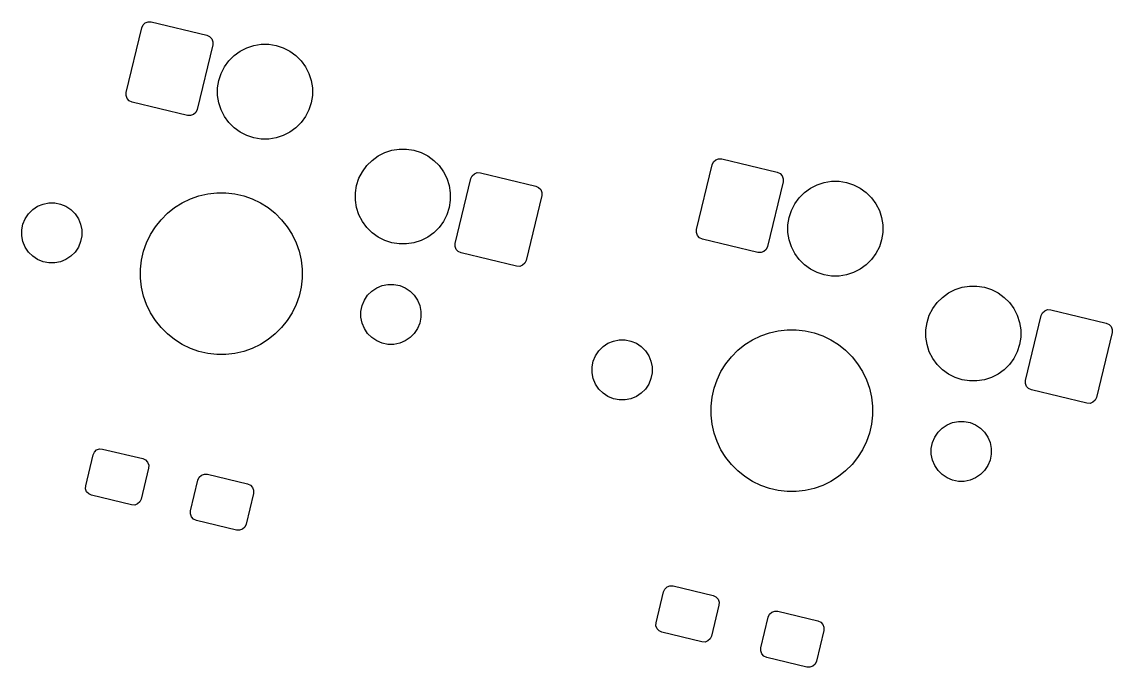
# Model space of a CAD drawing. Extents: x -173 to 103, y -39 to 58.
# Drawn here: x -74.91 to -40.52, y -38.94 to -18.6 of the extents above; entities that cross this region are included whole.
import ezdxf

# ---------------------------------------------------------------- set-up
doc = ezdxf.new("R2010")
doc.units = 0
doc.layers.add('BLACK', color=7, linetype='CONTINUOUS')

msp = doc.modelspace()

# ---------------------------------------------------------------- linework, layer by layer
at = {"layer": 'BLACK', "linetype": 'CONTINUOUS'}
for p, q in [((-71.621312, -20.829389), (-71.131077, -18.787412)), ((-71.131077, -18.787412), (-71.090239, -18.698827)), ((-71.090239, -18.698827), (-71.018609, -18.632613)), ((-71.018609, -18.632613), (-70.927093, -18.598852)), ((-70.927093, -18.598852), (-70.829623, -18.602681)), ((-70.829623, -18.602681), (-69.079357, -19.022883)), ((-69.079357, -19.022883), (-68.990772, -19.063721)), ((-68.990772, -19.063721), (-68.924558, -19.135351)), ((-68.924558, -19.135351), (-68.890796, -19.226867)), ((-68.890796, -19.226867), (-68.894626, -19.324337)), ((-68.894626, -19.324337), (-69.384861, -21.366314)), ((-68.217794, -19.659934), (-68.02737, -19.521583)), ((-68.02737, -19.521583), (-67.817647, -19.414724)), ((-67.817647, -19.414724), (-67.59379, -19.341988)), ((-67.59379, -19.341988), (-67.361311, -19.305167)), ((-67.361311, -19.305167), (-67.125933, -19.305167)), ((-67.125933, -19.305167), (-66.893454, -19.341988)), ((-66.893454, -19.341988), (-66.669597, -19.414724)), ((-66.669597, -19.414724), (-66.459874, -19.521583)), ((-66.459874, -19.521583), (-66.26945, -19.659934)), ((-68.522582, -20.016795), (-68.384231, -19.826371)), ((-68.384231, -19.826371), (-68.217794, -19.659934)), ((-66.26945, -19.659934), (-66.103013, -19.826371)), ((-66.103013, -19.826371), (-65.964662, -20.016795)), ((-68.702177, -20.450375), (-68.629441, -20.226518)), ((-68.629441, -20.226518), (-68.522582, -20.016795)), ((-65.964662, -20.016795), (-65.857803, -20.226518)), ((-65.857803, -20.226518), (-65.785067, -20.450375)), ((-68.738998, -20.682854), (-68.702177, -20.450375)), ((-65.785067, -20.450375), (-65.748246, -20.682854)), ((-71.625142, -20.926859), (-71.621312, -20.829389)), ((-71.59138, -21.018375), (-71.625142, -20.926859)), ((-68.738998, -20.918232), (-68.738998, -20.682854)), ((-68.702177, -21.150711), (-68.738998, -20.918232)), ((-65.748246, -20.918232), (-65.785067, -21.150711)), ((-65.748246, -20.682854), (-65.748246, -20.918232)), ((-71.525166, -21.090005), (-71.59138, -21.018375)), ((-71.436581, -21.130843), (-71.525166, -21.090005)), ((-69.686315, -21.551045), (-71.436581, -21.130843)), ((-68.629441, -21.374568), (-68.702177, -21.150711)), ((-65.785067, -21.150711), (-65.857803, -21.374568)), ((-69.588845, -21.554874), (-69.686315, -21.551045)), ((-69.497329, -21.521113), (-69.588845, -21.554874)), ((-69.425699, -21.454899), (-69.497329, -21.521113)), ((-69.384861, -21.366314), (-69.425699, -21.454899)), ((-68.522582, -21.584291), (-68.629441, -21.374568)), ((-68.384231, -21.774715), (-68.522582, -21.584291)), ((-65.964662, -21.584291), (-66.103013, -21.774715)), ((-65.857803, -21.374568), (-65.964662, -21.584291)), ((-68.217794, -21.941152), (-68.384231, -21.774715)), ((-68.02737, -22.079503), (-68.217794, -21.941152)), ((-66.26945, -21.941152), (-66.459874, -22.079503)), ((-66.103013, -21.774715), (-66.26945, -21.941152)), ((-67.817647, -22.186362), (-68.02737, -22.079503)), ((-67.59379, -22.259098), (-67.817647, -22.186362)), ((-67.361311, -22.295919), (-67.59379, -22.259098)), ((-67.125933, -22.295919), (-67.361311, -22.295919)), ((-66.893454, -22.259098), (-67.125933, -22.295919)), ((-66.669597, -22.186362), (-66.893454, -22.259098)), ((-66.459874, -22.079503), (-66.669597, -22.186362)), ((-63.469378, -22.721165), (-63.245521, -22.648429)), ((-63.245521, -22.648429), (-63.013042, -22.611608)), ((-63.013042, -22.611608), (-62.777664, -22.611608)), ((-62.777664, -22.611608), (-62.545185, -22.648429)), ((-62.545185, -22.648429), (-62.321328, -22.721165)), ((-64.035962, -23.132812), (-63.869525, -22.966375)), ((-63.869525, -22.966375), (-63.679101, -22.828024)), ((-63.679101, -22.828024), (-63.469378, -22.721165)), ((-62.321328, -22.721165), (-62.111605, -22.828024)), ((-62.111605, -22.828024), (-61.921181, -22.966375)), ((-61.921181, -22.966375), (-61.754744, -23.132812)), ((-53.142233, -23.106151), (-53.101395, -23.017566)), ((-53.101395, -23.017566), (-53.029765, -22.951352)), ((-53.029765, -22.951352), (-52.938249, -22.917591)), ((-52.938249, -22.917591), (-52.840779, -22.92142)), ((-52.840779, -22.92142), (-51.090513, -23.341622)), ((-64.281172, -23.532959), (-64.174313, -23.323236)), ((-64.174313, -23.323236), (-64.035962, -23.132812)), ((-61.754744, -23.132812), (-61.616393, -23.323236)), ((-61.616393, -23.323236), (-61.509534, -23.532959)), ((-60.641646, -23.386415), (-60.55013, -23.352654)), ((-60.55013, -23.352654), (-60.45266, -23.356483)), ((-60.45266, -23.356483), (-58.702394, -23.776685)), ((-53.632468, -25.148128), (-53.142233, -23.106151)), ((-51.090513, -23.341622), (-51.001928, -23.38246)), ((-51.001928, -23.38246), (-50.935714, -23.45409)), ((-64.353908, -23.756816), (-64.281172, -23.532959)), ((-61.509534, -23.532959), (-61.436798, -23.756816)), ((-61.244349, -25.583191), (-60.754114, -23.541214)), ((-60.754114, -23.541214), (-60.713276, -23.452629)), ((-60.713276, -23.452629), (-60.641646, -23.386415)), ((-50.905782, -23.643076), (-51.396017, -25.685053)), ((-50.935714, -23.45409), (-50.901952, -23.545606)), ((-50.901952, -23.545606), (-50.905782, -23.643076)), ((-49.828803, -23.733463), (-49.604946, -23.660727)), ((-49.604946, -23.660727), (-49.372467, -23.623906)), ((-49.372467, -23.623906), (-49.137089, -23.623906)), ((-49.137089, -23.623906), (-48.90461, -23.660727)), ((-48.90461, -23.660727), (-48.680753, -23.733463)), ((-69.326881, -24.087187), (-69.048091, -24.023555)), ((-69.048091, -24.023555), (-68.76393, -23.991538)), ((-68.76393, -23.991538), (-68.47797, -23.991538)), ((-68.47797, -23.991538), (-68.193809, -24.023555)), ((-68.193809, -24.023555), (-67.915019, -24.087187)), ((-64.390729, -23.989295), (-64.353908, -23.756816)), ((-64.390729, -24.224673), (-64.390729, -23.989295)), ((-61.436798, -23.756816), (-61.399977, -23.989295)), ((-61.399977, -23.989295), (-61.399977, -24.224673)), ((-58.702394, -23.776685), (-58.613809, -23.817523)), ((-58.613809, -23.817523), (-58.547595, -23.889153)), ((-58.547595, -23.889153), (-58.513833, -23.980669)), ((-58.513833, -23.980669), (-58.517663, -24.078139)), ((-50.395387, -24.14511), (-50.22895, -23.978673)), ((-50.22895, -23.978673), (-50.038526, -23.840322)), ((-50.038526, -23.840322), (-49.828803, -23.733463)), ((-48.680753, -23.733463), (-48.47103, -23.840322)), ((-48.47103, -23.840322), (-48.280606, -23.978673)), ((-48.280606, -23.978673), (-48.114169, -24.14511)), ((-74.571659, -24.519216), (-74.416812, -24.415751)), ((-74.416812, -24.415751), (-74.244755, -24.344483)), ((-74.244755, -24.344483), (-74.062101, -24.308151)), ((-74.062101, -24.308151), (-73.875869, -24.308151)), ((-73.875869, -24.308151), (-73.693215, -24.344483)), ((-73.693215, -24.344483), (-73.521158, -24.415751)), ((-73.521158, -24.415751), (-73.366311, -24.519216)), ((-70.096562, -24.457846), (-69.854433, -24.305706)), ((-69.854433, -24.305706), (-69.596793, -24.181633)), ((-69.596793, -24.181633), (-69.326881, -24.087187)), ((-67.915019, -24.087187), (-67.645107, -24.181633)), ((-67.645107, -24.181633), (-67.387467, -24.305706)), ((-67.387467, -24.305706), (-67.145338, -24.457846)), ((-64.353908, -24.457152), (-64.390729, -24.224673)), ((-61.399977, -24.224673), (-61.436798, -24.457152)), ((-58.517663, -24.078139), (-59.007898, -26.120116)), ((-50.640597, -24.545257), (-50.533738, -24.335534)), ((-50.533738, -24.335534), (-50.395387, -24.14511)), ((-48.114169, -24.14511), (-47.975818, -24.335534)), ((-47.975818, -24.335534), (-47.868959, -24.545257)), ((-74.80681, -24.805749), (-74.703345, -24.650902)), ((-74.703345, -24.650902), (-74.571659, -24.519216)), ((-73.366311, -24.519216), (-73.234625, -24.650902)), ((-73.234625, -24.650902), (-73.13116, -24.805749)), ((-70.522338, -24.838342), (-70.320134, -24.636138)), ((-70.320134, -24.636138), (-70.096562, -24.457846)), ((-67.145338, -24.457846), (-66.921766, -24.636138)), ((-66.921766, -24.636138), (-66.719562, -24.838342)), ((-64.281172, -24.681009), (-64.353908, -24.457152)), ((-64.174313, -24.890732), (-64.281172, -24.681009)), ((-61.509534, -24.681009), (-61.616393, -24.890732)), ((-61.436798, -24.457152), (-61.509534, -24.681009)), ((-50.713333, -24.769114), (-50.640597, -24.545257)), ((-47.868959, -24.545257), (-47.796223, -24.769114)), ((-74.91441, -25.16046), (-74.878078, -24.977806)), ((-74.878078, -24.977806), (-74.80681, -24.805749)), ((-73.13116, -24.805749), (-73.059892, -24.977806)), ((-73.059892, -24.977806), (-73.02356, -25.16046)), ((-70.85277, -25.304043), (-70.70063, -25.061914)), ((-70.70063, -25.061914), (-70.522338, -24.838342)), ((-66.719562, -24.838342), (-66.54127, -25.061914)), ((-66.54127, -25.061914), (-66.38913, -25.304043)), ((-64.035962, -25.081156), (-64.174313, -24.890732)), ((-63.869525, -25.247593), (-64.035962, -25.081156)), ((-61.754744, -25.081156), (-61.921181, -25.247593)), ((-61.616393, -24.890732), (-61.754744, -25.081156)), ((-50.750154, -25.001593), (-50.713333, -24.769114)), ((-50.750154, -25.236971), (-50.750154, -25.001593)), ((-47.796223, -24.769114), (-47.759402, -25.001593)), ((-47.759402, -25.001593), (-47.759402, -25.236971)), ((-74.91441, -25.346692), (-74.91441, -25.16046)), ((-74.878078, -25.529346), (-74.91441, -25.346692)), ((-73.02356, -25.346692), (-73.059892, -25.529346)), ((-73.02356, -25.16046), (-73.02356, -25.346692)), ((-70.976843, -25.561683), (-70.85277, -25.304043)), ((-66.38913, -25.304043), (-66.265057, -25.561683)), ((-63.679101, -25.385944), (-63.869525, -25.247593)), ((-63.469378, -25.492803), (-63.679101, -25.385944)), ((-62.111605, -25.385944), (-62.321328, -25.492803)), ((-61.921181, -25.247593), (-62.111605, -25.385944)), ((-53.636298, -25.245598), (-53.632468, -25.148128)), ((-53.602536, -25.337114), (-53.636298, -25.245598)), ((-53.536322, -25.408744), (-53.602536, -25.337114)), ((-53.447737, -25.449582), (-53.536322, -25.408744)), ((-50.713333, -25.46945), (-50.750154, -25.236971)), ((-47.759402, -25.236971), (-47.796223, -25.46945)), ((-74.80681, -25.701403), (-74.878078, -25.529346)), ((-74.703345, -25.85625), (-74.80681, -25.701403)), ((-73.13116, -25.701403), (-73.234625, -25.85625)), ((-73.059892, -25.529346), (-73.13116, -25.701403)), ((-71.071289, -25.831595), (-70.976843, -25.561683)), ((-66.265057, -25.561683), (-66.170611, -25.831595)), ((-63.245521, -25.565539), (-63.469378, -25.492803)), ((-63.013042, -25.60236), (-63.245521, -25.565539)), ((-62.777664, -25.60236), (-63.013042, -25.60236)), ((-62.545185, -25.565539), (-62.777664, -25.60236)), ((-62.321328, -25.492803), (-62.545185, -25.565539)), ((-61.248179, -25.680661), (-61.244349, -25.583191)), ((-61.214417, -25.772177), (-61.248179, -25.680661)), ((-61.148203, -25.843807), (-61.214417, -25.772177)), ((-51.697471, -25.869784), (-53.447737, -25.449582)), ((-51.436855, -25.773638), (-51.508485, -25.839852)), ((-51.396017, -25.685053), (-51.436855, -25.773638)), ((-50.640597, -25.693307), (-50.713333, -25.46945)), ((-50.533738, -25.90303), (-50.640597, -25.693307)), ((-47.868959, -25.693307), (-47.975818, -25.90303)), ((-47.796223, -25.46945), (-47.868959, -25.693307)), ((-74.571659, -25.987936), (-74.703345, -25.85625)), ((-74.416812, -26.091401), (-74.571659, -25.987936)), ((-74.244755, -26.162669), (-74.416812, -26.091401)), ((-73.521158, -26.091401), (-73.693215, -26.162669)), ((-73.366311, -25.987936), (-73.521158, -26.091401)), ((-73.234625, -25.85625), (-73.366311, -25.987936)), ((-71.166938, -26.394546), (-71.134921, -26.110385)), ((-71.134921, -26.110385), (-71.071289, -25.831595)), ((-66.170611, -25.831595), (-66.106979, -26.110385)), ((-66.106979, -26.110385), (-66.074962, -26.394546)), ((-61.059618, -25.884645), (-61.148203, -25.843807)), ((-59.309352, -26.304847), (-61.059618, -25.884645)), ((-59.007898, -26.120116), (-59.048736, -26.208701)), ((-51.600001, -25.873613), (-51.697471, -25.869784)), ((-51.508485, -25.839852), (-51.600001, -25.873613)), ((-50.395387, -26.093454), (-50.533738, -25.90303)), ((-50.22895, -26.259891), (-50.395387, -26.093454)), ((-48.114169, -26.093454), (-48.280606, -26.259891)), ((-47.975818, -25.90303), (-48.114169, -26.093454)), ((-74.062101, -26.199001), (-74.244755, -26.162669)), ((-73.875869, -26.199001), (-74.062101, -26.199001)), ((-73.693215, -26.162669), (-73.875869, -26.199001)), ((-71.166938, -26.680506), (-71.166938, -26.394546)), ((-66.074962, -26.394546), (-66.074962, -26.680506)), ((-59.211882, -26.308676), (-59.309352, -26.304847)), ((-59.120366, -26.274915), (-59.211882, -26.308676)), ((-59.048736, -26.208701), (-59.120366, -26.274915)), ((-50.038526, -26.398242), (-50.22895, -26.259891)), ((-49.828803, -26.505101), (-50.038526, -26.398242)), ((-48.47103, -26.398242), (-48.680753, -26.505101)), ((-48.280606, -26.259891), (-48.47103, -26.398242)), ((-71.134921, -26.964667), (-71.166938, -26.680506)), ((-66.074962, -26.680506), (-66.106979, -26.964667)), ((-49.604946, -26.577837), (-49.828803, -26.505101)), ((-49.372467, -26.614658), (-49.604946, -26.577837)), ((-49.137089, -26.614658), (-49.372467, -26.614658)), ((-48.90461, -26.577837), (-49.137089, -26.614658)), ((-48.680753, -26.505101), (-48.90461, -26.577837)), ((-71.071289, -27.243457), (-71.134921, -26.964667)), ((-66.106979, -26.964667), (-66.170611, -27.243457)), ((-64.007275, -27.218802), (-63.875589, -27.087116)), ((-63.875589, -27.087116), (-63.720742, -26.983651)), ((-63.720742, -26.983651), (-63.548685, -26.912383)), ((-63.548685, -26.912383), (-63.366031, -26.876051)), ((-63.366031, -26.876051), (-63.179799, -26.876051)), ((-63.179799, -26.876051), (-62.997145, -26.912383)), ((-62.997145, -26.912383), (-62.825088, -26.983651)), ((-62.825088, -26.983651), (-62.670241, -27.087116)), ((-62.670241, -27.087116), (-62.538555, -27.218802)), ((-45.880681, -27.285114), (-45.690257, -27.146763)), ((-45.690257, -27.146763), (-45.480534, -27.039904)), ((-45.480534, -27.039904), (-45.256677, -26.967168)), ((-45.256677, -26.967168), (-45.024198, -26.930347)), ((-45.024198, -26.930347), (-44.78882, -26.930347)), ((-44.78882, -26.930347), (-44.556341, -26.967168)), ((-44.556341, -26.967168), (-44.332484, -27.039904)), ((-44.332484, -27.039904), (-44.122761, -27.146763)), ((-44.122761, -27.146763), (-43.932337, -27.285114)), ((-70.976843, -27.513369), (-71.071289, -27.243457)), ((-66.170611, -27.243457), (-66.265057, -27.513369)), ((-64.182008, -27.545706), (-64.11074, -27.373649)), ((-64.11074, -27.373649), (-64.007275, -27.218802)), ((-62.538555, -27.218802), (-62.43509, -27.373649)), ((-62.43509, -27.373649), (-62.363822, -27.545706)), ((-46.185469, -27.641975), (-46.047118, -27.451551)), ((-46.047118, -27.451551), (-45.880681, -27.285114)), ((-43.932337, -27.285114), (-43.7659, -27.451551)), ((-43.7659, -27.451551), (-43.627549, -27.641975)), ((-70.85277, -27.771009), (-70.976843, -27.513369)), ((-70.70063, -28.013138), (-70.85277, -27.771009)), ((-66.38913, -27.771009), (-66.54127, -28.013138)), ((-66.265057, -27.513369), (-66.38913, -27.771009)), ((-64.21834, -27.72836), (-64.182008, -27.545706)), ((-64.21834, -27.914592), (-64.21834, -27.72836)), ((-62.363822, -27.545706), (-62.32749, -27.72836)), ((-62.32749, -27.72836), (-62.32749, -27.914592)), ((-46.365064, -28.075555), (-46.292328, -27.851698)), ((-46.292328, -27.851698), (-46.185469, -27.641975)), ((-43.627549, -27.641975), (-43.52069, -27.851698)), ((-43.52069, -27.851698), (-43.447954, -28.075555)), ((-42.76527, -27.859953), (-42.724432, -27.771368)), ((-42.724432, -27.771368), (-42.652802, -27.705154)), ((-42.652802, -27.705154), (-42.561286, -27.671393)), ((-42.561286, -27.671393), (-42.463816, -27.675222)), ((-42.463816, -27.675222), (-40.71355, -28.095424)), ((-70.522338, -28.23671), (-70.70063, -28.013138)), ((-66.54127, -28.013138), (-66.719562, -28.23671)), ((-64.182008, -28.097246), (-64.21834, -27.914592)), ((-64.11074, -28.269303), (-64.182008, -28.097246)), ((-62.363822, -28.097246), (-62.43509, -28.269303)), ((-62.32749, -27.914592), (-62.363822, -28.097246)), ((-46.401885, -28.308034), (-46.365064, -28.075555)), ((-43.447954, -28.075555), (-43.411133, -28.308034)), ((-43.255505, -29.90193), (-42.76527, -27.859953)), ((-40.71355, -28.095424), (-40.624965, -28.136262)), ((-40.624965, -28.136262), (-40.558751, -28.207892)), ((-70.320134, -28.438914), (-70.522338, -28.23671)), ((-70.096562, -28.617206), (-70.320134, -28.438914)), ((-66.921766, -28.438914), (-67.145338, -28.617206)), ((-66.719562, -28.23671), (-66.921766, -28.438914)), ((-64.007275, -28.42415), (-64.11074, -28.269303)), ((-63.875589, -28.555836), (-64.007275, -28.42415)), ((-62.538555, -28.42415), (-62.670241, -28.555836)), ((-62.43509, -28.269303), (-62.538555, -28.42415)), ((-51.865589, -28.624445), (-51.607949, -28.500372)), ((-51.607949, -28.500372), (-51.338037, -28.405926)), ((-51.338037, -28.405926), (-51.059247, -28.342294)), ((-51.059247, -28.342294), (-50.775086, -28.310277)), ((-50.775086, -28.310277), (-50.489126, -28.310277)), ((-50.489126, -28.310277), (-50.204965, -28.342294)), ((-50.204965, -28.342294), (-49.926175, -28.405926)), ((-49.926175, -28.405926), (-49.656263, -28.500372)), ((-49.656263, -28.500372), (-49.398623, -28.624445)), ((-46.401885, -28.543412), (-46.401885, -28.308034)), ((-43.411133, -28.308034), (-43.411133, -28.543412)), ((-40.528819, -28.396878), (-41.019054, -30.438855)), ((-40.558751, -28.207892), (-40.524989, -28.299408)), ((-40.524989, -28.299408), (-40.528819, -28.396878)), ((-69.854433, -28.769346), (-70.096562, -28.617206)), ((-69.596793, -28.893419), (-69.854433, -28.769346)), ((-67.387467, -28.769346), (-67.645107, -28.893419)), ((-67.145338, -28.617206), (-67.387467, -28.769346)), ((-63.720742, -28.659301), (-63.875589, -28.555836)), ((-63.548685, -28.730569), (-63.720742, -28.659301)), ((-63.366031, -28.766901), (-63.548685, -28.730569)), ((-63.179799, -28.766901), (-63.366031, -28.766901)), ((-62.997145, -28.730569), (-63.179799, -28.766901)), ((-62.825088, -28.659301), (-62.997145, -28.730569)), ((-62.670241, -28.555836), (-62.825088, -28.659301)), ((-56.714501, -28.969641), (-56.582815, -28.837955)), ((-56.582815, -28.837955), (-56.427968, -28.73449)), ((-56.427968, -28.73449), (-56.255911, -28.663222)), ((-56.255911, -28.663222), (-56.073257, -28.62689)), ((-56.073257, -28.62689), (-55.887025, -28.62689)), ((-55.887025, -28.62689), (-55.704371, -28.663222)), ((-55.704371, -28.663222), (-55.532314, -28.73449)), ((-55.532314, -28.73449), (-55.377467, -28.837955)), ((-55.377467, -28.837955), (-55.245781, -28.969641)), ((-52.33129, -28.954877), (-52.107718, -28.776585)), ((-52.107718, -28.776585), (-51.865589, -28.624445)), ((-49.398623, -28.624445), (-49.156494, -28.776585)), ((-49.156494, -28.776585), (-48.932922, -28.954877)), ((-46.365064, -28.775891), (-46.401885, -28.543412)), ((-46.292328, -28.999748), (-46.365064, -28.775891)), ((-43.447954, -28.775891), (-43.52069, -28.999748)), ((-43.411133, -28.543412), (-43.447954, -28.775891)), ((-69.326881, -28.987865), (-69.596793, -28.893419)), ((-69.048091, -29.051497), (-69.326881, -28.987865)), ((-68.76393, -29.083514), (-69.048091, -29.051497)), ((-68.47797, -29.083514), (-68.76393, -29.083514)), ((-68.193809, -29.051497), (-68.47797, -29.083514)), ((-67.915019, -28.987865), (-68.193809, -29.051497)), ((-67.645107, -28.893419), (-67.915019, -28.987865)), ((-56.889234, -29.296545), (-56.817966, -29.124488)), ((-56.817966, -29.124488), (-56.714501, -28.969641)), ((-55.245781, -28.969641), (-55.142316, -29.124488)), ((-55.142316, -29.124488), (-55.071048, -29.296545)), ((-52.711786, -29.380653), (-52.533494, -29.157081)), ((-52.533494, -29.157081), (-52.33129, -28.954877)), ((-48.932922, -28.954877), (-48.730718, -29.157081)), ((-48.730718, -29.157081), (-48.552426, -29.380653)), ((-46.185469, -29.209471), (-46.292328, -28.999748)), ((-46.047118, -29.399895), (-46.185469, -29.209471)), ((-43.627549, -29.209471), (-43.7659, -29.399895)), ((-43.52069, -28.999748), (-43.627549, -29.209471)), ((-56.925566, -29.479199), (-56.889234, -29.296545)), ((-56.925566, -29.665431), (-56.925566, -29.479199)), ((-55.071048, -29.296545), (-55.034716, -29.479199)), ((-55.034716, -29.479199), (-55.034716, -29.665431)), ((-52.863926, -29.622782), (-52.711786, -29.380653)), ((-48.552426, -29.380653), (-48.400286, -29.622782)), ((-45.880681, -29.566332), (-46.047118, -29.399895)), ((-45.690257, -29.704683), (-45.880681, -29.566332)), ((-43.932337, -29.566332), (-44.122761, -29.704683)), ((-43.7659, -29.399895), (-43.932337, -29.566332)), ((-56.889234, -29.848085), (-56.925566, -29.665431)), ((-56.817966, -30.020142), (-56.889234, -29.848085)), ((-55.071048, -29.848085), (-55.142316, -30.020142)), ((-55.034716, -29.665431), (-55.071048, -29.848085)), ((-53.082445, -30.150334), (-52.987999, -29.880422)), ((-52.987999, -29.880422), (-52.863926, -29.622782)), ((-48.400286, -29.622782), (-48.276213, -29.880422)), ((-48.276213, -29.880422), (-48.181767, -30.150334)), ((-45.480534, -29.811542), (-45.690257, -29.704683)), ((-45.256677, -29.884278), (-45.480534, -29.811542)), ((-45.024198, -29.921099), (-45.256677, -29.884278)), ((-44.556341, -29.884278), (-44.78882, -29.921099)), ((-44.332484, -29.811542), (-44.556341, -29.884278)), ((-44.122761, -29.704683), (-44.332484, -29.811542)), ((-43.259335, -29.9994), (-43.255505, -29.90193)), ((-56.714501, -30.174989), (-56.817966, -30.020142)), ((-56.582815, -30.306675), (-56.714501, -30.174989)), ((-55.245781, -30.174989), (-55.377467, -30.306675)), ((-55.142316, -30.020142), (-55.245781, -30.174989)), ((-53.146077, -30.429124), (-53.082445, -30.150334)), ((-48.181767, -30.150334), (-48.118135, -30.429124)), ((-44.78882, -29.921099), (-45.024198, -29.921099)), ((-43.225573, -30.090916), (-43.259335, -29.9994)), ((-43.159359, -30.162546), (-43.225573, -30.090916)), ((-43.070774, -30.203384), (-43.159359, -30.162546)), ((-41.320508, -30.623586), (-43.070774, -30.203384)), ((-56.427968, -30.41014), (-56.582815, -30.306675)), ((-56.255911, -30.481408), (-56.427968, -30.41014)), ((-56.073257, -30.51774), (-56.255911, -30.481408)), ((-55.887025, -30.51774), (-56.073257, -30.51774)), ((-55.704371, -30.481408), (-55.887025, -30.51774)), ((-55.532314, -30.41014), (-55.704371, -30.481408)), ((-55.377467, -30.306675), (-55.532314, -30.41014)), ((-53.178094, -30.713285), (-53.146077, -30.429124)), ((-48.118135, -30.429124), (-48.086118, -30.713285)), ((-41.131522, -30.593654), (-41.223038, -30.627415)), ((-41.059892, -30.52744), (-41.131522, -30.593654)), ((-41.019054, -30.438855), (-41.059892, -30.52744)), ((-53.178094, -30.999245), (-53.178094, -30.713285)), ((-48.086118, -30.713285), (-48.086118, -30.999245)), ((-41.223038, -30.627415), (-41.320508, -30.623586)), ((-53.146077, -31.283406), (-53.178094, -30.999245)), ((-53.082445, -31.562196), (-53.146077, -31.283406)), ((-48.118135, -31.283406), (-48.181767, -31.562196)), ((-48.086118, -30.999245), (-48.118135, -31.283406)), ((-45.731898, -31.30239), (-45.559841, -31.231122)), ((-45.559841, -31.231122), (-45.377187, -31.19479)), ((-45.377187, -31.19479), (-45.190955, -31.19479)), ((-45.190955, -31.19479), (-45.008301, -31.231122)), ((-45.008301, -31.231122), (-44.836244, -31.30239)), ((-52.987999, -31.832108), (-53.082445, -31.562196)), ((-48.181767, -31.562196), (-48.276213, -31.832108)), ((-46.121896, -31.692388), (-46.018431, -31.537541)), ((-46.018431, -31.537541), (-45.886745, -31.405855)), ((-45.886745, -31.405855), (-45.731898, -31.30239)), ((-44.836244, -31.30239), (-44.681397, -31.405855)), ((-44.681397, -31.405855), (-44.549711, -31.537541)), ((-44.549711, -31.537541), (-44.446246, -31.692388)), ((-52.863926, -32.089748), (-52.987999, -31.832108)), ((-48.276213, -31.832108), (-48.400286, -32.089748)), ((-46.229496, -32.047099), (-46.193164, -31.864445)), ((-46.193164, -31.864445), (-46.121896, -31.692388)), ((-44.446246, -31.692388), (-44.374978, -31.864445)), ((-44.374978, -31.864445), (-44.338646, -32.047099)), ((-72.89995, -33.223343), (-72.666504, -32.250973)), ((-72.666504, -32.250973), (-72.625666, -32.162388)), ((-72.625666, -32.162388), (-72.554037, -32.096174)), ((-72.554037, -32.096174), (-72.46252, -32.062412)), ((-72.46252, -32.062412), (-72.36505, -32.066242)), ((-72.36505, -32.066242), (-71.10097, -32.369721)), ((-52.711786, -32.331877), (-52.863926, -32.089748)), ((-48.400286, -32.089748), (-48.552426, -32.331877)), ((-46.229496, -32.233331), (-46.229496, -32.047099)), ((-46.193164, -32.415985), (-46.229496, -32.233331)), ((-44.338646, -32.233331), (-44.374978, -32.415985)), ((-44.338646, -32.047099), (-44.338646, -32.233331)), ((-71.10097, -32.369721), (-71.012384, -32.410559)), ((-71.012384, -32.410559), (-70.94617, -32.482189)), ((-70.94617, -32.482189), (-70.912409, -32.573705)), ((-70.912409, -32.573705), (-70.916238, -32.671175)), ((-52.533494, -32.555449), (-52.711786, -32.331877)), ((-52.33129, -32.757653), (-52.533494, -32.555449)), ((-48.730718, -32.555449), (-48.932922, -32.757653)), ((-48.552426, -32.331877), (-48.730718, -32.555449)), ((-46.121896, -32.588042), (-46.193164, -32.415985)), ((-46.018431, -32.742889), (-46.121896, -32.588042)), ((-44.446246, -32.588042), (-44.549711, -32.742889)), ((-44.374978, -32.415985), (-44.446246, -32.588042)), ((-70.916238, -32.671175), (-71.149684, -33.643545)), ((-69.360446, -33.044687), (-69.319608, -32.956102)), ((-69.319608, -32.956102), (-69.247979, -32.889888)), ((-69.247979, -32.889888), (-69.156462, -32.856126)), ((-69.156462, -32.856126), (-69.058992, -32.859956)), ((-69.058992, -32.859956), (-67.794912, -33.163435)), ((-52.107718, -32.935945), (-52.33129, -32.757653)), ((-51.865589, -33.088085), (-52.107718, -32.935945)), ((-49.156494, -32.935945), (-49.398623, -33.088085)), ((-48.932922, -32.757653), (-49.156494, -32.935945)), ((-45.886745, -32.874575), (-46.018431, -32.742889)), ((-45.731898, -32.97804), (-45.886745, -32.874575)), ((-45.559841, -33.049308), (-45.731898, -32.97804)), ((-44.836244, -32.97804), (-45.008301, -33.049308)), ((-44.681397, -32.874575), (-44.836244, -32.97804)), ((-44.549711, -32.742889), (-44.681397, -32.874575)), ((-72.903779, -33.320813), (-72.89995, -33.223343)), ((-72.870018, -33.412329), (-72.903779, -33.320813)), ((-69.593892, -34.017057), (-69.360446, -33.044687)), ((-67.794912, -33.163435), (-67.706326, -33.204273)), ((-67.706326, -33.204273), (-67.640112, -33.275903)), ((-67.640112, -33.275903), (-67.606351, -33.367419)), ((-51.607949, -33.212158), (-51.865589, -33.088085)), ((-51.338037, -33.306604), (-51.607949, -33.212158)), ((-51.059247, -33.370236), (-51.338037, -33.306604)), ((-49.926175, -33.306604), (-50.204965, -33.370236)), ((-49.656263, -33.212158), (-49.926175, -33.306604)), ((-49.398623, -33.088085), (-49.656263, -33.212158)), ((-45.377187, -33.08564), (-45.559841, -33.049308)), ((-45.190955, -33.08564), (-45.377187, -33.08564)), ((-45.008301, -33.049308), (-45.190955, -33.08564)), ((-72.803804, -33.483959), (-72.870018, -33.412329)), ((-72.715218, -33.524797), (-72.803804, -33.483959)), ((-71.451138, -33.828276), (-72.715218, -33.524797)), ((-71.149684, -33.643545), (-71.190522, -33.73213)), ((-67.61018, -33.464889), (-67.843626, -34.437259)), ((-67.606351, -33.367419), (-67.61018, -33.464889)), ((-50.775086, -33.402253), (-51.059247, -33.370236)), ((-50.489126, -33.402253), (-50.775086, -33.402253)), ((-50.204965, -33.370236), (-50.489126, -33.402253)), ((-71.353668, -33.832106), (-71.451138, -33.828276)), ((-71.262151, -33.798344), (-71.353668, -33.832106)), ((-71.190522, -33.73213), (-71.262151, -33.798344)), ((-69.597721, -34.114527), (-69.593892, -34.017057)), ((-69.56396, -34.206043), (-69.597721, -34.114527)), ((-69.497746, -34.277673), (-69.56396, -34.206043)), ((-69.40916, -34.318511), (-69.497746, -34.277673)), ((-68.14508, -34.62199), (-69.40916, -34.318511)), ((-68.04761, -34.62582), (-68.14508, -34.62199)), ((-67.956093, -34.592058), (-68.04761, -34.62582)), ((-67.884464, -34.525844), (-67.956093, -34.592058)), ((-67.843626, -34.437259), (-67.884464, -34.525844)), ((-54.636823, -36.481127), (-54.565194, -36.414913)), ((-54.565194, -36.414913), (-54.473677, -36.381151)), ((-54.473677, -36.381151), (-54.376207, -36.384981)), ((-54.376207, -36.384981), (-53.112127, -36.68846)), ((-54.911107, -37.542082), (-54.677661, -36.569712)), ((-54.677661, -36.569712), (-54.636823, -36.481127)), ((-53.112127, -36.68846), (-53.023541, -36.729298)), ((-53.023541, -36.729298), (-52.957327, -36.800928)), ((-52.927395, -36.989914), (-53.160841, -37.962284)), ((-52.957327, -36.800928), (-52.923566, -36.892444)), ((-52.923566, -36.892444), (-52.927395, -36.989914)), ((-51.605049, -38.335796), (-51.371603, -37.363426)), ((-51.371603, -37.363426), (-51.330765, -37.274841)), ((-51.330765, -37.274841), (-51.259136, -37.208627)), ((-51.259136, -37.208627), (-51.167619, -37.174865)), ((-51.167619, -37.174865), (-51.070149, -37.178695)), ((-51.070149, -37.178695), (-49.806069, -37.482174)), ((-49.806069, -37.482174), (-49.717483, -37.523012)), ((-54.914936, -37.639552), (-54.911107, -37.542082)), ((-54.881175, -37.731068), (-54.914936, -37.639552)), ((-54.814961, -37.802698), (-54.881175, -37.731068)), ((-54.726375, -37.843536), (-54.814961, -37.802698)), ((-49.621337, -37.783628), (-49.854783, -38.755998)), ((-49.717483, -37.523012), (-49.651269, -37.594642)), ((-49.651269, -37.594642), (-49.617508, -37.686158)), ((-49.617508, -37.686158), (-49.621337, -37.783628)), ((-53.462295, -38.147015), (-54.726375, -37.843536)), ((-53.364825, -38.150845), (-53.462295, -38.147015)), ((-53.273308, -38.117083), (-53.364825, -38.150845)), ((-53.201679, -38.050869), (-53.273308, -38.117083)), ((-53.160841, -37.962284), (-53.201679, -38.050869)), ((-51.608878, -38.433266), (-51.605049, -38.335796)), ((-51.575117, -38.524782), (-51.608878, -38.433266)), ((-51.508903, -38.596412), (-51.575117, -38.524782)), ((-51.420317, -38.63725), (-51.508903, -38.596412)), ((-50.156237, -38.940729), (-51.420317, -38.63725)), ((-49.895621, -38.844583), (-49.96725, -38.910797)), ((-49.854783, -38.755998), (-49.895621, -38.844583)), ((-50.058767, -38.944559), (-50.156237, -38.940729)), ((-49.96725, -38.910797), (-50.058767, -38.944559))]:
    msp.add_line(p, q, dxfattribs=at)

doc.saveas('drawing.dxf')
